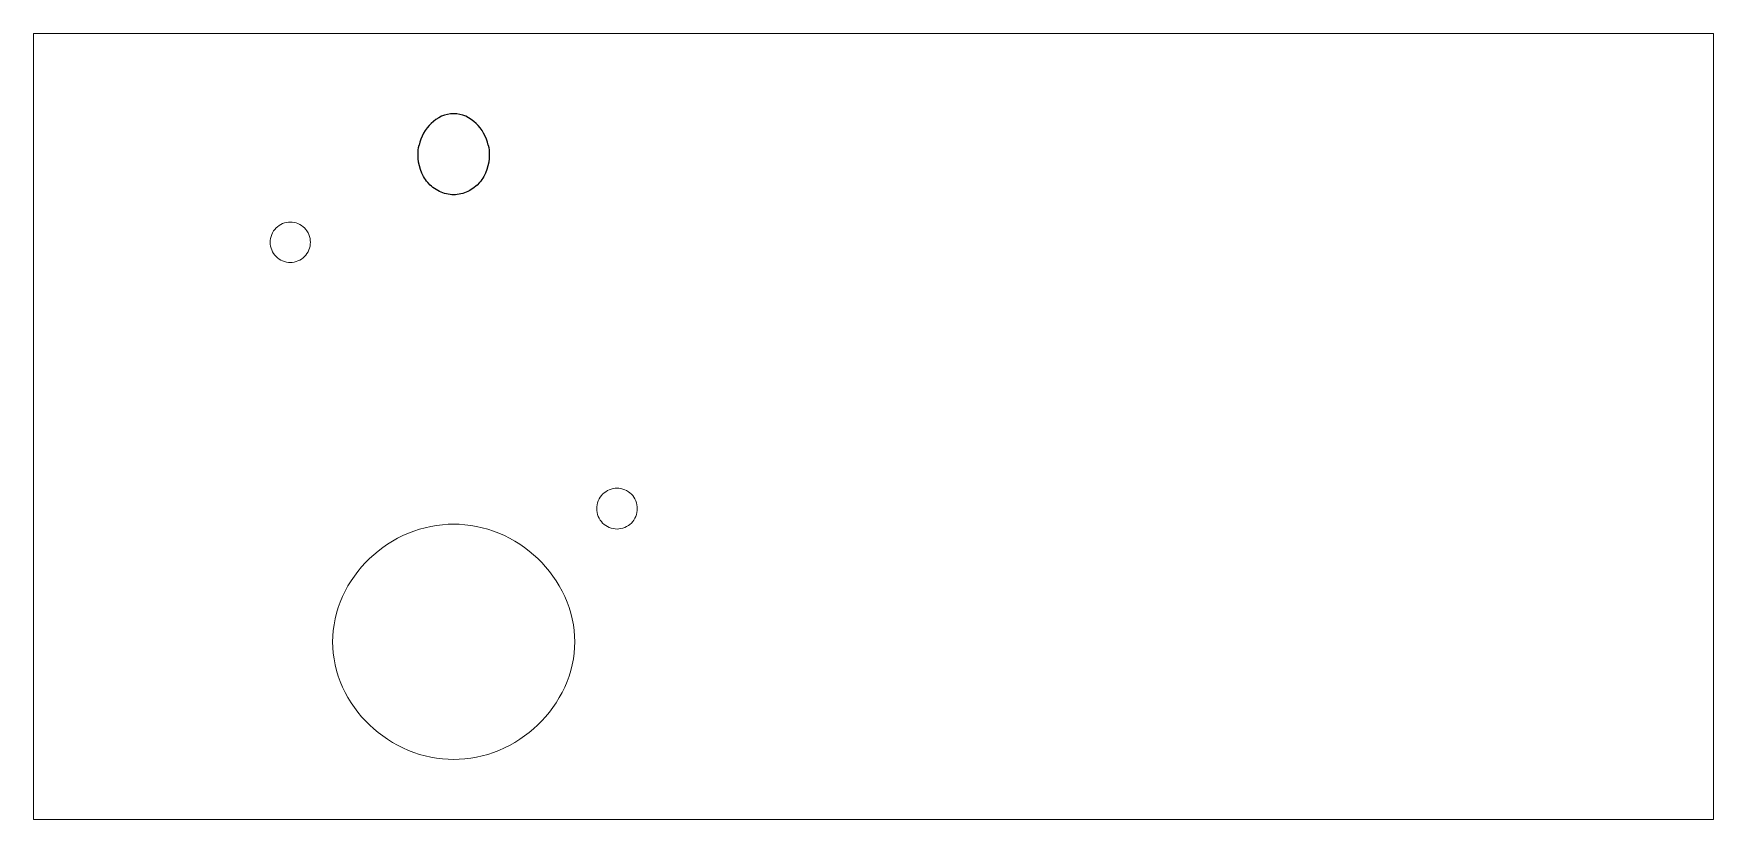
# Model space of a CAD drawing. Header units: millimetres. Extents: x 0 to 3785, y -1770 to 0.
import ezdxf

# ---------------------------------------------------------------- set-up
doc = ezdxf.new("R2010")
doc.units = ezdxf.units.MM
doc.layers.add('IV_INTERIOR_PROFILES', color=7, linetype='Continuous', lineweight=5)
doc.layers.add('IV_OUTER_PROFILE', color=7, linetype='Continuous', lineweight=5)

msp = doc.modelspace()

# ---------------------------------------------------------------- linework, layer by layer
for p, q in [((919.3, -186.3), (912.9, -189.5)), ((926, -183.8), (919.3, -186.3)), ((932.9, -182), (926, -183.8)), ((939.8, -180.9), (932.9, -182)), ((946.6, -180.5), (939.8, -180.9)), ((953.5, -180.9), (946.6, -180.5)), ((960.4, -182), (953.5, -180.9)), ((967.2, -183.8), (960.4, -182)), ((973.9, -186.3), (967.2, -183.8)), ((980.3, -189.5), (973.9, -186.3)), ((879, -224.4), (875.7, -230.8)), ((882.7, -218.3), (879, -224.4)), ((886.7, -212.6), (882.7, -218.3)), ((891.1, -207.3), (886.7, -212.6)), ((895.9, -202.3), (891.1, -207.3)), ((901.1, -197.6), (895.9, -202.3)), ((906.8, -193.3), (901.1, -197.6)), ((912.9, -189.5), (906.8, -193.3)), ((986.4, -193.3), (980.3, -189.5)), ((992.1, -197.6), (986.4, -193.3)), ((997.4, -202.3), (992.1, -197.6)), ((1002.1, -207.3), (997.4, -202.3)), ((1006.5, -212.6), (1002.1, -207.3)), ((1010.6, -218.3), (1006.5, -212.6)), ((1014.2, -224.4), (1010.6, -218.3)), ((1017.5, -230.8), (1014.2, -224.4)), ((866.5, -267.7), (866.9, -262.3)), ((866.9, -262.3), (867.6, -256.8)), ((867.6, -256.8), (868.6, -251.2)), ((870.5, -244.3), (868.6, -251.2)), ((872.9, -237.4), (870.5, -244.3)), ((875.7, -230.8), (872.9, -237.4)), ((1020.3, -237.4), (1017.5, -230.8)), ((1022.8, -244.3), (1020.3, -237.4)), ((1024.7, -251.2), (1022.8, -244.3)), ((1024.7, -251.2), (1025.7, -256.8)), ((1025.7, -256.8), (1026.4, -262.3)), ((1026.4, -262.3), (1026.8, -267.7)), ((866.3, -273.1), (866.5, -267.7)), ((866.6, -281.3), (866.3, -273.1)), ((867.6, -289.6), (866.6, -281.3)), ((869.3, -298), (867.6, -289.6)), ((871.7, -306.2), (869.3, -298)), ((1023.9, -298), (1021.5, -306.2)), ((1025.6, -289.6), (1023.9, -298)), ((1026.6, -281.3), (1025.6, -289.6)), ((1026.9, -273.1), (1026.6, -281.3)), ((1026.8, -267.7), (1026.9, -273.1)), ((874.9, -314.1), (871.7, -306.2)), ((878.7, -321.7), (874.9, -314.1)), ((880.9, -325.3), (878.7, -321.7)), ((883.2, -328.8), (880.9, -325.3)), ((885.7, -332.2), (883.2, -328.8)), ((888.2, -335.3), (885.7, -332.2)), ((893.8, -341.2), (888.2, -335.3)), ((1005, -335.3), (999.5, -341.2)), ((1007.6, -332.2), (1005, -335.3)), ((1010.1, -328.8), (1007.6, -332.2)), ((1012.4, -325.3), (1010.1, -328.8)), ((1014.5, -321.7), (1012.4, -325.3)), ((1018.4, -314.1), (1014.5, -321.7)), ((1021.5, -306.2), (1018.4, -314.1)), ((896.8, -344), (893.8, -341.2)), ((900, -346.7), (896.8, -344)), ((903.4, -349.2), (900, -346.7)), ((906.9, -351.5), (903.4, -349.2)), ((910.6, -353.6), (906.9, -351.5)), ((914.4, -355.6), (910.6, -353.6)), ((918.2, -357.3), (914.4, -355.6)), ((922.2, -358.8), (918.2, -357.3)), ((926.2, -360.1), (922.2, -358.8)), ((930.3, -361.1), (926.2, -360.1)), ((934.4, -361.9), (930.3, -361.1)), ((938.5, -362.5), (934.4, -361.9)), ((942.6, -362.8), (938.5, -362.5)), ((946.6, -363), (942.6, -362.8)), ((950.7, -362.8), (946.6, -363)), ((954.7, -362.5), (950.7, -362.8)), ((958.8, -361.9), (954.7, -362.5)), ((962.9, -361.1), (958.8, -361.9)), ((967, -360.1), (962.9, -361.1)), ((971.1, -358.8), (967, -360.1)), ((975, -357.3), (971.1, -358.8)), ((978.9, -355.6), (975, -357.3)), ((982.7, -353.6), (978.9, -355.6)), ((986.3, -351.5), (982.7, -353.6)), ((989.9, -349.2), (986.3, -351.5)), ((993.2, -346.7), (989.9, -349.2)), ((996.4, -344), (993.2, -346.7)), ((999.5, -341.2), (996.4, -344))]:
    msp.add_line(p, q)
at = {"layer": 'IV_INTERIOR_PROFILES'}
for p, q in [((535.1, -456.9), (536.7, -452.6)), ((536.7, -452.6), (538.6, -448.5)), ((538.6, -448.5), (540.9, -444.6)), ((540.9, -444.6), (543.6, -441)), ((543.6, -441), (546.5, -437.8)), ((546.5, -437.8), (549.7, -434.9)), ((549.7, -434.9), (553.2, -432.2)), ((553.2, -432.2), (557.1, -429.9)), ((557.1, -429.9), (561.2, -428)), ((561.2, -428), (565.4, -426.4)), ((565.4, -426.4), (569.8, -425.4)), ((569.8, -425.4), (574.2, -424.7)), ((574.2, -424.7), (578.5, -424.5)), ((578.5, -424.5), (582.8, -424.7)), ((582.8, -424.7), (587.2, -425.4)), ((587.2, -425.4), (591.6, -426.4)), ((591.6, -426.4), (595.8, -428)), ((595.8, -428), (599.9, -429.9)), ((599.9, -429.9), (603.7, -432.2)), ((603.7, -432.2), (607.3, -434.9)), ((607.3, -434.9), (610.5, -437.8)), ((610.5, -437.8), (613.4, -441)), ((613.4, -441), (616.1, -444.6)), ((616.1, -444.6), (618.4, -448.5)), ((618.4, -448.5), (620.3, -452.6)), ((620.3, -452.6), (621.9, -456.9)), ((533.2, -470), (533.4, -465.7)), ((533.4, -474.3), (533.2, -470)), ((533.4, -465.7), (534.1, -461.3)), ((534.1, -478.8), (533.4, -474.3)), ((534.1, -461.3), (535.1, -456.9)), ((535.1, -483.1), (534.1, -478.8)), ((536.7, -487.4), (535.1, -483.1)), ((538.6, -491.5), (536.7, -487.4)), ((540.9, -495.4), (538.6, -491.5)), ((618.4, -491.5), (616.1, -495.4)), ((620.3, -487.4), (618.4, -491.5)), ((621.8, -483.1), (620.3, -487.4)), ((622.9, -478.7), (621.8, -483.1)), ((621.9, -456.9), (622.9, -461.3)), ((622.9, -461.3), (623.6, -465.7)), ((623.6, -474.3), (622.9, -478.7)), ((623.6, -465.7), (623.8, -470)), ((623.8, -470), (623.6, -474.3)), ((543.6, -499), (540.9, -495.4)), ((546.5, -502.2), (543.6, -499)), ((549.7, -505.1), (546.5, -502.2)), ((553.2, -507.8), (549.7, -505.1)), ((557.1, -510.1), (553.2, -507.8)), ((561.2, -512), (557.1, -510.1)), ((565.4, -513.6), (561.2, -512)), ((569.8, -514.6), (565.4, -513.6)), ((574.2, -515.3), (569.8, -514.6)), ((578.5, -515.5), (574.2, -515.3)), ((582.8, -515.3), (578.5, -515.5)), ((587.2, -514.7), (582.8, -515.3)), ((591.6, -513.6), (587.2, -514.7)), ((595.8, -512), (591.6, -513.6)), ((599.9, -510.1), (595.8, -512)), ((603.7, -507.8), (599.9, -510.1)), ((607.3, -505.1), (603.7, -507.8)), ((610.5, -502.2), (607.3, -505.1)), ((613.4, -499), (610.5, -502.2)), ((616.1, -495.4), (613.4, -499)), ((1269.8, -1061.2), (1270.9, -1056.7)), ((1270.9, -1056.7), (1272.5, -1052.4)), ((1272.5, -1052.4), (1274.4, -1048.2)), ((1274.4, -1048.2), (1276.8, -1044.3)), ((1276.8, -1044.3), (1279.5, -1040.7)), ((1279.5, -1040.7), (1282.4, -1037.5)), ((1282.4, -1037.5), (1285.6, -1034.5)), ((1285.6, -1034.5), (1289.2, -1031.8)), ((1289.2, -1031.8), (1293.1, -1029.5)), ((1293.1, -1029.5), (1297.2, -1027.5)), ((1297.2, -1027.5), (1301.6, -1026)), ((1301.6, -1026), (1306, -1024.9)), ((1306, -1024.9), (1310.4, -1024.2)), ((1310.4, -1024.2), (1314.8, -1024)), ((1314.8, -1024), (1319.1, -1024.2)), ((1319.1, -1024.2), (1323.6, -1024.9)), ((1323.6, -1024.9), (1328, -1026)), ((1328, -1026), (1332.3, -1027.5)), ((1332.3, -1027.5), (1336.4, -1029.5)), ((1336.4, -1029.5), (1340.3, -1031.8)), ((1340.3, -1031.8), (1343.9, -1034.5)), ((1343.9, -1034.5), (1347.1, -1037.5)), ((1347.1, -1037.5), (1350.1, -1040.7)), ((1350.1, -1040.7), (1352.7, -1044.3)), ((1352.7, -1044.3), (1355.1, -1048.2)), ((1355.1, -1048.2), (1357, -1052.4)), ((1357, -1052.4), (1358.6, -1056.7)), ((1358.6, -1056.7), (1359.7, -1061.2)), ((1269, -1070), (1269.2, -1065.6)), ((1269.2, -1074.4), (1269, -1070)), ((1269.2, -1065.6), (1269.8, -1061.2)), ((1269.8, -1078.8), (1269.2, -1074.4)), ((1270.9, -1083.3), (1269.8, -1078.8)), ((1272.5, -1087.6), (1270.9, -1083.3)), ((1274.4, -1091.8), (1272.5, -1087.6)), ((1276.8, -1095.7), (1274.4, -1091.8)), ((1279.4, -1099.3), (1276.8, -1095.7)), ((1352.7, -1095.7), (1350.1, -1099.3)), ((1355.1, -1091.8), (1352.7, -1095.7)), ((1357.1, -1087.6), (1355.1, -1091.8)), ((1358.6, -1083.3), (1357.1, -1087.6)), ((1359.7, -1078.8), (1358.6, -1083.3)), ((1359.7, -1061.2), (1360.3, -1065.6)), ((1360.3, -1074.4), (1359.7, -1078.8)), ((1360.3, -1065.6), (1360.5, -1070)), ((1360.5, -1070), (1360.3, -1074.4)), ((820.4, -1136.9), (832.4, -1130.9)), ((832.4, -1130.9), (844.6, -1125.5)), ((844.6, -1125.5), (857, -1120.7)), ((857, -1120.7), (869.7, -1116.5)), ((869.7, -1116.5), (882.5, -1112.9)), ((882.5, -1112.9), (895.3, -1110.1)), ((895.3, -1110.1), (908.2, -1107.8)), ((908.2, -1107.8), (921.1, -1106.2)), ((921.1, -1106.2), (933.9, -1105.3)), ((933.9, -1105.3), (946.6, -1105)), ((946.6, -1105), (959.3, -1105.3)), ((959.3, -1105.3), (972.1, -1106.2)), ((972.1, -1106.2), (985, -1107.8)), ((985, -1107.8), (997.9, -1110.1)), ((997.9, -1110.1), (1010.8, -1112.9)), ((1010.8, -1112.9), (1023.6, -1116.5)), ((1023.6, -1116.5), (1036.2, -1120.7)), ((1036.2, -1120.7), (1048.7, -1125.5)), ((1048.7, -1125.5), (1060.9, -1130.9)), ((1060.9, -1130.9), (1072.8, -1136.9)), ((1282.4, -1102.5), (1279.4, -1099.3)), ((1285.6, -1105.5), (1282.4, -1102.5)), ((1289.2, -1108.2), (1285.6, -1105.5)), ((1293.1, -1110.5), (1289.2, -1108.2)), ((1297.2, -1112.5), (1293.1, -1110.5)), ((1301.6, -1114), (1297.2, -1112.5)), ((1306, -1115.1), (1301.6, -1114)), ((1310.4, -1115.8), (1306, -1115.1)), ((1314.8, -1116), (1310.4, -1115.8)), ((1319.1, -1115.8), (1314.8, -1116)), ((1323.6, -1115.1), (1319.1, -1115.8)), ((1328, -1114), (1323.6, -1115.1)), ((1332.3, -1112.5), (1328, -1114)), ((1336.4, -1110.5), (1332.3, -1112.5)), ((1340.3, -1108.2), (1336.4, -1110.5)), ((1343.9, -1105.5), (1340.3, -1108.2)), ((1347.1, -1102.5), (1343.9, -1105.5)), ((1350.1, -1099.3), (1347.1, -1102.5)), ((766.5, -1174.1), (776.4, -1165.8)), ((776.4, -1165.8), (786.8, -1157.9)), ((786.8, -1157.9), (797.6, -1150.4)), ((797.6, -1150.4), (808.8, -1143.4)), ((808.8, -1143.4), (820.4, -1136.9)), ((1072.8, -1136.9), (1084.4, -1143.4)), ((1084.4, -1143.4), (1095.7, -1150.4)), ((1095.7, -1150.4), (1106.5, -1157.9)), ((1106.5, -1157.9), (1116.9, -1165.8)), ((1116.9, -1165.8), (1126.8, -1174.1)), ((723, -1221.9), (731, -1211.3)), ((731, -1211.3), (739.3, -1201.3)), ((739.3, -1201.3), (748.1, -1191.7)), ((748.1, -1191.7), (757.1, -1182.7)), ((757.1, -1182.7), (766.5, -1174.1)), ((1126.8, -1174.1), (1136.2, -1182.7)), ((1136.2, -1182.7), (1145.2, -1191.7)), ((1145.2, -1191.7), (1153.9, -1201.3)), ((1153.9, -1201.3), (1162.3, -1211.3)), ((702.1, -1256), (708.5, -1244.2)), ((708.5, -1244.2), (715.5, -1232.8)), ((715.5, -1232.8), (723, -1221.9)), ((1162.3, -1211.3), (1170.2, -1221.9)), ((1170.2, -1221.9), (1177.7, -1232.8)), ((1177.7, -1232.8), (1184.7, -1244.2)), ((1184.7, -1244.2), (1191.2, -1256)), ((686.5, -1292.9), (691, -1280.4)), ((691, -1280.4), (696.2, -1268)), ((696.2, -1268), (702.1, -1256)), ((1191.2, -1256), (1197, -1268)), ((1197, -1268), (1202.2, -1280.4)), ((1202.2, -1280.4), (1206.8, -1292.9)), ((677, -1331.5), (679.5, -1318.5)), ((679.5, -1318.5), (682.6, -1305.7)), ((682.6, -1305.7), (686.5, -1292.9)), ((1206.8, -1292.9), (1210.6, -1305.7)), ((1210.6, -1305.7), (1213.8, -1318.5)), ((1213.8, -1318.5), (1216.3, -1331.5)), ((673.9, -1370), (674.2, -1357.3)), ((674.2, -1357.3), (675.3, -1344.4)), ((675.3, -1344.4), (677, -1331.5)), ((1216.3, -1331.5), (1218, -1344.4)), ((1218, -1344.4), (1219, -1357.3)), ((1219, -1357.3), (1219.4, -1370)), ((674.2, -1382.7), (673.9, -1370)), ((675.3, -1395.6), (674.2, -1382.7)), ((677, -1408.5), (675.3, -1395.6)), ((1218, -1395.6), (1216.3, -1408.5)), ((1219, -1382.7), (1218, -1395.6)), ((1219.4, -1370), (1219, -1382.7)), ((679.5, -1421.5), (677, -1408.5)), ((682.6, -1434.3), (679.5, -1421.5)), ((686.5, -1447.1), (682.6, -1434.3)), ((1210.6, -1434.3), (1206.8, -1447.1)), ((1213.8, -1421.5), (1210.6, -1434.3)), ((1216.3, -1408.5), (1213.8, -1421.5)), ((691, -1459.6), (686.5, -1447.1)), ((696.2, -1472), (691, -1459.6)), ((702.1, -1484), (696.2, -1472)), ((1197, -1472), (1191.2, -1484)), ((1202.2, -1459.6), (1197, -1472)), ((1206.8, -1447.1), (1202.2, -1459.6)), ((708.5, -1495.8), (702.1, -1484)), ((715.5, -1507.1), (708.5, -1495.8)), ((723, -1518.1), (715.5, -1507.1)), ((1177.7, -1507.1), (1170.2, -1518.1)), ((1184.7, -1495.8), (1177.7, -1507.1)), ((1191.2, -1484), (1184.7, -1495.8)), ((731, -1528.7), (723, -1518.1)), ((739.3, -1538.7), (731, -1528.7)), ((748.1, -1548.3), (739.3, -1538.7)), ((757.1, -1557.3), (748.1, -1548.3)), ((1145.2, -1548.3), (1136.2, -1557.3)), ((1153.9, -1538.7), (1145.2, -1548.3)), ((1162.3, -1528.7), (1153.9, -1538.7)), ((1170.2, -1518.1), (1162.3, -1528.7)), ((766.5, -1565.9), (757.1, -1557.3)), ((776.4, -1574.2), (766.5, -1565.9)), ((786.8, -1582.1), (776.4, -1574.2)), ((797.6, -1589.6), (786.8, -1582.1)), ((808.8, -1596.6), (797.6, -1589.6)), ((1095.7, -1589.6), (1084.4, -1596.6)), ((1106.5, -1582.1), (1095.7, -1589.6)), ((1116.9, -1574.2), (1106.5, -1582.1)), ((1126.8, -1565.9), (1116.9, -1574.2)), ((1136.2, -1557.3), (1126.8, -1565.9)), ((820.4, -1603.1), (808.8, -1596.6)), ((832.4, -1609.1), (820.4, -1603.1)), ((844.6, -1614.5), (832.4, -1609.1)), ((857, -1619.3), (844.6, -1614.5)), ((869.7, -1623.5), (857, -1619.3)), ((882.5, -1627.1), (869.7, -1623.5)), ((895.3, -1629.9), (882.5, -1627.1)), ((1010.8, -1627.1), (997.9, -1629.9)), ((1023.6, -1623.5), (1010.8, -1627.1)), ((1036.2, -1619.3), (1023.6, -1623.5)), ((1048.7, -1614.5), (1036.2, -1619.3)), ((1060.9, -1609.1), (1048.7, -1614.5)), ((1072.8, -1603.2), (1060.9, -1609.1)), ((1084.4, -1596.6), (1072.8, -1603.2)), ((908.2, -1632.2), (895.3, -1629.9)), ((921.1, -1633.8), (908.2, -1632.2)), ((933.9, -1634.7), (921.1, -1633.8)), ((946.6, -1635), (933.9, -1634.7)), ((959.3, -1634.7), (946.6, -1635)), ((972.1, -1633.8), (959.3, -1634.7)), ((985, -1632.2), (972.1, -1633.8)), ((997.9, -1629.9), (985, -1632.2))]:
    msp.add_line(p, q, dxfattribs=at)
at = {"layer": 'IV_OUTER_PROFILE'}
for p, q in [((0, -1770), (0, 0)), ((0, 0), (3785.4, 0)), ((3785.4, 0), (3785.4, -1770)), ((0, -1770), (3785.4, -1770))]:
    msp.add_line(p, q, dxfattribs=at)

doc.saveas('drawing.dxf')
